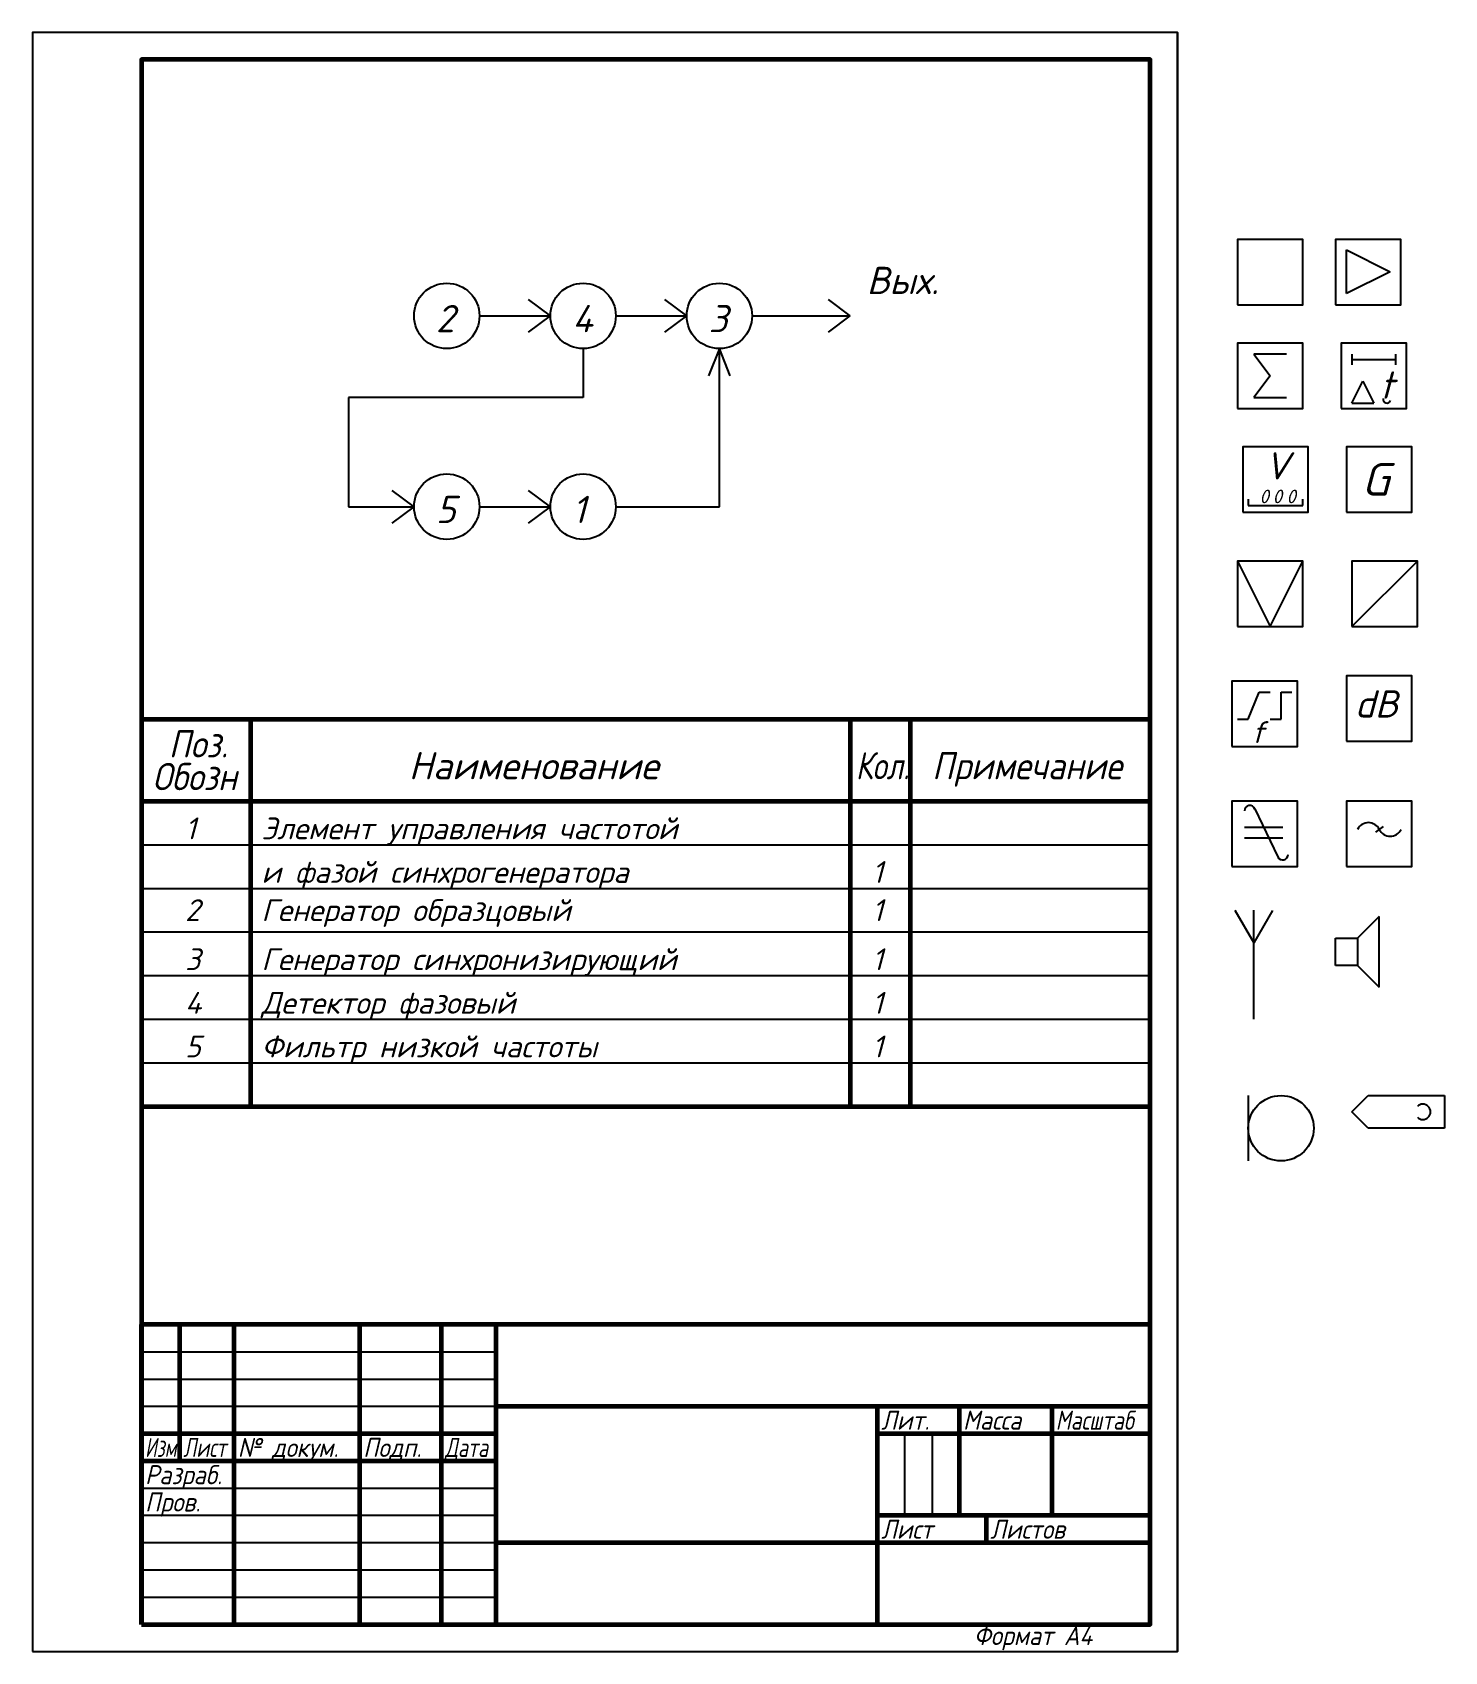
# Model space of a CAD drawing. Header units: millimetres. Extents: x 0 to 259, y 0 to 297.
import ezdxf

# ---------------------------------------------------------------- set-up
doc = ezdxf.new("R2010")
doc.units = ezdxf.units.MM
doc.header["$LTSCALE"] = 0.5
doc.layers.get('Defpoints').update_dxf_attribs({"color": 5})
doc.styles.get("Standard").update_dxf_attribs({"font": 'isocpeui.ttf', "width": 0.9})

# ---------------------------------------------------------------- blocks, each defined once
blk = doc.blocks.new('Ugo1')
at = {"lineweight": -3}
blk.add_lwpolyline([(0, -6), (12, -6), (12, 6), (0, 6)], close=True, dxfattribs=at)
blk = doc.blocks.new('Ugo2')
at = {"lineweight": -3}
for p, q in [((2, -3.91), (2, 4.09)), ((2, 4.09), (10, 0.09)), ((10, 0.09), (2, -3.91))]:
    blk.add_line(p, q, dxfattribs=at)
blk.add_lwpolyline([(0, -6), (12, -6), (12, 6), (0, 6)], close=True, dxfattribs=at)
blk = doc.blocks.new('Ugo3')
at = {"lineweight": -3}
for p, q in [((9, 4), (3, 4)), ((3, 4), (6, 0)), ((6, 0), (3, -4)), ((3, -4), (9, -4))]:
    blk.add_line(p, q, dxfattribs=at)
blk.add_lwpolyline([(0, -6), (12, -6), (12, 6), (0, 6)], close=True, dxfattribs=at)
blk = doc.blocks.new('Ugo4')
at = {"lineweight": -3}
for p, q in [((2, 4), (2, 2)), ((2, 3), (10, 3)), ((10, 4), (10, 2)), ((2, -5), (4, -1)), ((4, -1), (6, -5)), ((2, -5), (6, -5))]:
    blk.add_line(p, q, dxfattribs=at)
blk.add_lwpolyline([(0, -6), (12, -6), (12, 6), (0, 6)], close=True, dxfattribs=at)
blk.add_arc((8.42, -4.29), 0.696, 170.1237, 339.9969, dxfattribs=at)
blk.add_text('t', height=5, dxfattribs=at).set_placement((7.18, -4.18))
blk = doc.blocks.new('Ugo5')
at = {"lineweight": -3}
for p, q in [((1, -3.59), (1, -4.78)), ((1, -4.78), (11, -4.78)), ((11, -4.78), (11, -3.59))]:
    blk.add_line(p, q, dxfattribs=at)
blk.add_lwpolyline([(0, -6), (12, -6), (12, 6), (0, 6)], close=True, dxfattribs=at)
for s, height, p in [('V', 5, (4, 0)), ('0', 2.5, (3.05, -4.37)), ('0', 2.5, (5.46, -4.37)), ('0', 2.5, (8, -4.37))]:
    blk.add_text(s, height=height, dxfattribs=at).set_placement(p)
blk = doc.blocks.new('Ugo6')
at = {"lineweight": -3}
blk.add_lwpolyline([(0, -6), (12, -6), (12, 6), (0, 6)], close=True, dxfattribs=at)
blk.add_text('G', height=6, dxfattribs=at).set_placement((2.78, -2.98))
blk = doc.blocks.new('Ugo7')
at = {"lineweight": -3}
for p, q in [((0, 6), (6, -6)), ((6, -6), (12, 6))]:
    blk.add_line(p, q, dxfattribs=at)
blk.add_lwpolyline([(0, -6), (12, -6), (12, 6), (0, 6)], close=True, dxfattribs=at)
blk = doc.blocks.new('Ugo8')
at = {"lineweight": -3}
blk.add_line((0, -6), (12, 6), dxfattribs=at)
blk.add_lwpolyline([(0, -6), (12, -6), (12, 6), (0, 6)], close=True, dxfattribs=at)
blk = doc.blocks.new('Ugo9')
at = {"lineweight": -3}
for p, q in [((3, -1), (5, 4)), ((5, 4), (7, 4)), ((9, -1), (9, 4)), ((9, 4), (11, 4)), ((1, -1), (3, -1)), ((7, -1), (9, -1))]:
    blk.add_line(p, q, dxfattribs=at)
blk.add_lwpolyline([(0, -6), (12, -6), (12, 6), (0, 6)], close=True, dxfattribs=at)
blk.add_text('f', height=4, dxfattribs=at).set_placement((3.54, -5.35))
blk = doc.blocks.new('Ugo10')
at = {"lineweight": -3}
blk.add_lwpolyline([(0, -6), (12, -6), (12, 6), (0, 6)], close=True, dxfattribs=at)
blk.add_text('dB', height=5, dxfattribs=at).set_placement((1.52, -1.67))
blk = doc.blocks.new('Ugo11')
at = {"lineweight": -3}
for p, q in [((4.19, 4.59), (8.41, -4.23)), ((2.31, 1.21), (9.31, 1.21)), ((9.31, -0.79), (2.31, -0.79))]:
    blk.add_line(p, q, dxfattribs=at)
blk.add_lwpolyline([(0, -6), (12, -6), (12, 6), (0, 6)], close=True, dxfattribs=at)
for centre, start, end in [((3.27, 4.21), 19.1958, 180), ((9.31, -3.79), 205.3566, 0)]:
    blk.add_arc(centre, 1, start, end, dxfattribs=at)
blk = doc.blocks.new('Ugo12')
at = {"lineweight": -3}
blk.add_line((6.71, 1.37), (5.35, 0.31), dxfattribs=at)
blk.add_lwpolyline([(0, -6), (12, -6), (12, 6), (0, 6)], close=True, dxfattribs=at)
for centre, start, end in [((4.02, -0.19), 26.5651, 153.4349), ((8.02, 1.81), 206.5651, 333.4349)]:
    blk.add_arc(centre, 2.24, start, end, dxfattribs=at)
blk = doc.blocks.new('Ugo13')
at = {"lineweight": -3}
for p, q in [((-3.46, 19.99), (0, 14)), ((0, 0), (0, 20)), ((3.44, 19.96), (0, 14))]:
    blk.add_line(p, q, dxfattribs=at)
blk = doc.blocks.new('Ugo14')
at = {"lineweight": -3}
for p, q in [((8, 6.86), (4, 2.86)), ((8, -6.14), (8, 6.86)), ((0, -2.14), (0, 2.86)), ((0, 2.86), (4, 2.86)), ((4, 2.86), (4, -2.14)), ((4, -2.14), (0, -2.14)), ((4, -2.14), (8, -6.14))]:
    blk.add_line(p, q, dxfattribs=at)
blk = doc.blocks.new('Ugo15')
at = {"lineweight": -3}
blk.add_line((0, 6), (0, -6), dxfattribs=at)
blk.add_circle((6, 0), 6, dxfattribs=at)
blk = doc.blocks.new('Ugo16')
at = {"lineweight": -3}
for p, q in [((-17, 0), (-14, 3)), ((-14, 3), (0, 3)), ((0, 3), (0, -3)), ((-14, -3), (-17, 0)), ((0, -3), (-14, -3))]:
    blk.add_line(p, q, dxfattribs=at)
blk.add_arc((-4, 0), 1.41, 225, 135, dxfattribs=at)

msp = doc.modelspace()

# ---------------------------------------------------------------- linework, layer by layer
msp.add_line((210, 297), (210, 0))
at = {"color": 7, "linetype": 'Continuous', "lineweight": -3}
for p, q in [((95, 245), (91, 248)), ((120, 245), (116, 248)), ((150, 245), (146, 248)), ((82, 245), (95, 245)), ((91, 242), (95, 245)), ((107, 245), (120, 245)), ((116, 242), (120, 245)), ((132, 245), (150, 245)), ((146, 242), (150, 245)), ((101, 239), (101, 230)), ((126, 239), (124, 234)), ((126, 210), (126, 239)), ((128, 234), (126, 239)), ((101, 230), (58, 230)), ((58, 230), (58, 210)), ((70, 210), (66, 213)), ((95, 210), (91, 213)), ((58, 210), (70, 210)), ((66, 207), (70, 210)), ((82, 210), (95, 210)), ((91, 207), (95, 210)), ((107, 210), (126, 210)), ((20, 148), (205, 148)), ((20, 140), (205, 140)), ((20, 132), (205, 132)), ((20, 124), (205, 124)), ((20, 116), (205, 116)), ((20, 108), (205, 108)), ((20, 55), (85, 55)), ((20, 50), (85, 50)), ((20, 45), (85, 45)), ((160, 25), (160, 40)), ((165, 40), (165, 25)), ((20, 30), (85, 30)), ((20, 25), (85, 25)), ((20, 20), (85, 20)), ((20, 15), (85, 15)), ((20, 10), (85, 10))]:
    msp.add_line(p, q, dxfattribs=at)
at = {"color": 7, "linetype": 'Continuous', "lineweight": 60}
for p, q in [((20, 171), (205, 171)), ((40, 171), (40, 100)), ((150, 171), (150, 100)), ((161, 171), (161, 100)), ((20, 156), (205, 156)), ((20, 100), (205, 100)), ((205, 60), (20, 60)), ((20, 5), (20, 60)), ((27, 60), (27, 35)), ((37, 5), (37, 60)), ((60, 60), (60, 5)), ((75, 5), (75, 60)), ((85, 60), (85, 5)), ((85, 45), (205, 45)), ((155, 5), (155, 45)), ((170, 45), (170, 25)), ((187, 25), (187, 45)), ((20, 40), (85, 40)), ((155, 40), (205, 40)), ((20, 35), (85, 35)), ((155, 25), (205, 25)), ((175, 20), (175, 25)), ((85, 20), (205, 20))]:
    msp.add_line(p, q, dxfattribs=at)
at = {"color": 7, "linetype": 'Continuous'}
msp.add_line((155, 45), (155, 40), dxfattribs=at)
at = {"color": 7, "linetype": 'Continuous', "lineweight": 60}
msp.add_lwpolyline([(20, 5), (205, 5), (205, 292), (20, 292)], close=True, dxfattribs=at)
at = {"color": 7, "linetype": 'Continuous', "lineweight": -3}
for centre in [(76, 245), (101, 245), (126, 245), (76, 210), (101, 210)]:
    msp.add_circle(centre, 6, dxfattribs=at)
at = {"layer": 'Defpoints'}
msp.add_lwpolyline([(0, 0), (210, 0), (210, 297), (0, 297)], close=True, dxfattribs=at)

# ---------------------------------------------------------------- block references
for name, p in [('Ugo1', (221, 253)), ('Ugo2', (239, 253)), ('Ugo3', (221, 234)), ('Ugo4', (240, 234)), ('Ugo5', (222, 215)), ('Ugo6', (241, 215)), ('Ugo7', (221, 194)), ('Ugo8', (242, 194)), ('Ugo10', (241, 173)), ('Ugo9', (220, 172)), ('Ugo11', (220, 150)), ('Ugo12', (241, 150)), ('Ugo13', (224, 116)), ('Ugo14', (239, 128)), ('Ugo15', (223, 96)), ('Ugo16', (259, 99))]:
    msp.add_blockref(name, p)

# ---------------------------------------------------------------- texts
at = {"color": 7, "linetype": 'Continuous', "lineweight": -3}
for s, height, p in [('Вых.', 5, (153, 249)), ('2', 5, (74, 242)), ('4', 5, (99, 242)), ('3', 5, (124, 242)), ('5', 5, (74, 207)), ('1', 5, (99, 207)), ('Наименование', 5, (69, 160)), ('1', 4, (28, 149)), ('Элемент управления частотой', 4, (42, 149)), ('и фазой синхрогенератора', 4, (42, 141)), ('1', 4, (154, 141)), ('2', 4, (28, 134)), ('Генератор образцовый', 4, (42, 134)), ('1', 4, (154, 134)), ('3', 4, (28, 125)), ('Генератор синхронизирующий', 4, (42, 125)), ('1', 4, (154, 125)), ('4', 4, (28, 117)), ('Детектор фазовый', 4, (42, 117)), ('1', 4, (154, 117)), ('5', 4, (28, 109)), ('Фильтр низкой частоты', 4, (42, 109)), ('1', 4, (154, 109))]:
    msp.add_text(s, height=height, dxfattribs=at).set_placement(p)
for s, height, width, p in [('Поз.', 5, 0.9, (25, 164)), ('Кол.', 5, 0.8, (151, 160)), ('Примечание', 5, 0.9, (165, 160)), ('Обозн', 5, 0.9, (22, 158)), ('Лит.', 3.5, 0.9, (155.67, 40.7)), ('Масса', 3.5, 0.9, (170.67, 40.7)), ('Масштаб', 3.5, 0.8, (187.67, 40.7)), ('Изм.', 3.5, 0.7, (20.67, 35.7)), ('Лист', 3.5, 0.75, (27.67, 35.7)), ('№ докум.', 3.5, 0.9, (37.67, 35.7)), ('Подп.', 3.5, 0.9, (60.67, 35.7)), ('Дата', 3.5, 0.75, (75.67, 35.7)), ('Разраб.', 3.5, 0.9, (20.67, 30.7)), ('Пров.', 3.5, 0.9, (20.67, 25.7)), ('Лист', 3.5, 0.9, (155.67, 20.7)), ('Листов', 3.5, 0.9, (175.67, 20.7))]:
    msp.add_text(s, height=height, dxfattribs=dict(at, width=width)).set_placement(p)
at = {"color": 7, "linetype": 'Continuous', "lineweight": 70, "width": 0.9}
msp.add_text('Формат А4', height=3.5, dxfattribs=at).set_placement((172.66, 1.2))

doc.saveas('drawing.dxf')
